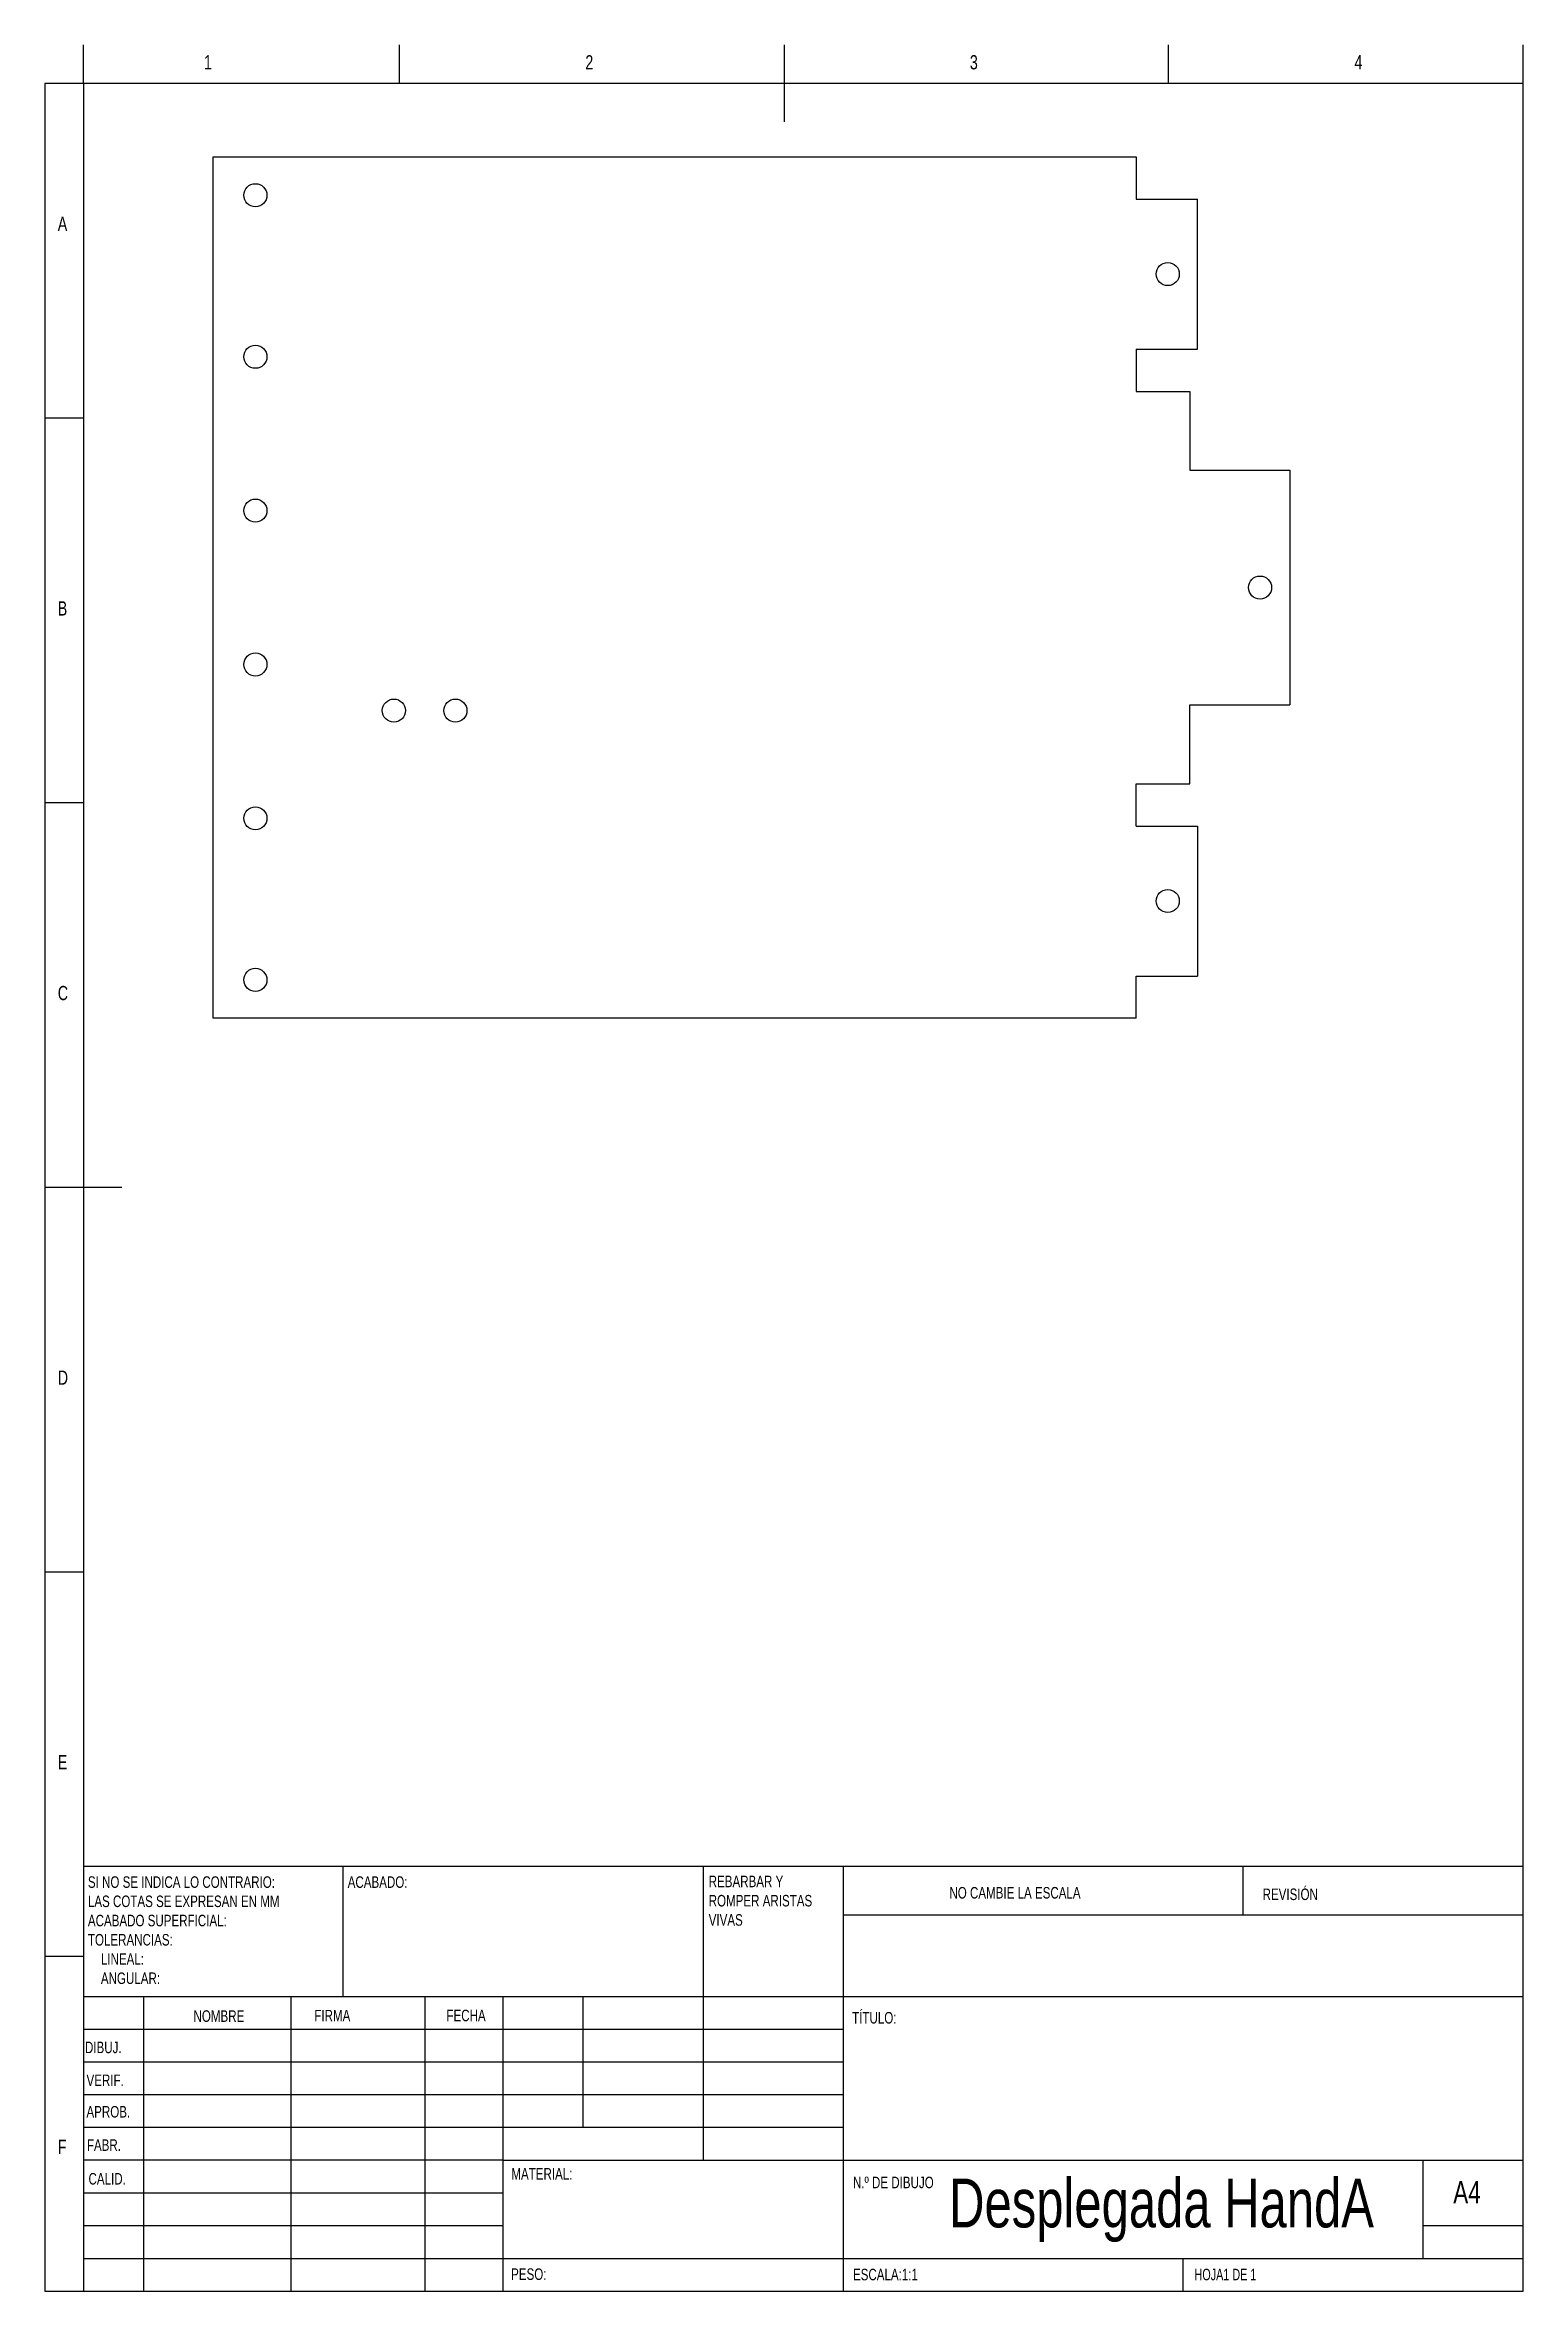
# Model space of a CAD drawing. Header units: millimetres. Extents: x 13 to 205, y 5 to 297.
import ezdxf

# ---------------------------------------------------------------- set-up
doc = ezdxf.new("R2010")
doc.units = ezdxf.units.MM
doc.layers.add('CROQUIS', color=4, linetype='Continuous')
doc.styles.add('SLDTEXTSTYLE0', font='TXT', dxfattribs={"width": 0.75})
doc.styles.add('SLDTEXTSTYLE1', font='TXT', dxfattribs={"width": 0.7})

# ---------------------------------------------------------------- blocks, each defined once
blk = doc.blocks.new('SW_NOTE_0')
at = {"color": 0, "linetype": 'Continuous', "lineweight": 0, "char_height": 1.5, "attachment_point": 1, "style": 'SLDTEXTSTYLE0'}
for s, insert in [('REBARBAR Y', (0, 1.93)), ('ROMPER ARISTAS', (0, -0.57)), ('VIVAS', (0, -3.07))]:
    blk.add_mtext(s, dxfattribs=dict(at, insert=insert))
blk = doc.blocks.new('SW_NOTE_1')
at = {"color": 0, "linetype": 'Continuous', "lineweight": 0, "char_height": 1.5, "attachment_point": 1, "style": 'SLDTEXTSTYLE0'}
for s, insert in [('SI NO SE INDICA LO CONTRARIO:', (0, 1.93)), ('LAS COTAS SE EXPRESAN EN MM', (0, -0.57)), ('ACABADO SUPERFICIAL:', (0, -3.07)), ('TOLERANCIAS:', (0, -5.57)), ('LINEAL:', (1.69, -8.07)), ('ANGULAR:', (1.69, -10.57))]:
    blk.add_mtext(s, dxfattribs=dict(at, insert=insert))

msp = doc.modelspace()

# ---------------------------------------------------------------- linework, layer by layer
for p, q in [((34.67, 170.46), (34.67, 282.46)), ((34.67, 282.46), (154.67, 282.46)), ((154.67, 282.46), (154.67, 276.96)), ((154.67, 276.96), (162.67, 276.96)), ((162.67, 257.46), (162.67, 276.96)), ((154.67, 257.46), (162.67, 257.46)), ((154.67, 257.46), (154.67, 251.96)), ((154.67, 251.96), (161.67, 251.96)), ((161.67, 251.96), (161.67, 241.71)), ((161.67, 241.71), (174.67, 241.71)), ((174.67, 241.71), (174.67, 211.21)), ((161.67, 211.21), (174.67, 211.21)), ((161.67, 200.96), (161.67, 211.21)), ((154.67, 200.96), (161.67, 200.96)), ((154.67, 195.46), (154.67, 200.96)), ((154.67, 195.46), (162.67, 195.46)), ((162.67, 195.46), (162.67, 175.96)), ((154.67, 175.96), (162.67, 175.96)), ((154.67, 170.46), (154.67, 175.96)), ((154.67, 170.46), (34.67, 170.46))]:
    msp.add_line(p, q)
for centre in [(40.17, 277.46), (158.8, 267.21), (40.17, 256.46), (40.17, 236.46), (170.8, 226.46), (40.17, 216.46), (58.17, 210.46), (66.17, 210.46), (40.17, 196.46), (158.8, 185.71), (40.17, 175.46)]:
    msp.add_circle(centre, 1.5)
at = {"layer": 'CROQUIS', "color": 4}
for p, q in [((17.8, 292), (17.8, 297)), ((58.9, 292), (58.9, 297)), ((108.9, 297), (108.9, 287)), ((158.9, 292), (158.9, 297)), ((205, 292), (205, 297)), ((12.8, 292), (12.8, 5)), ((17.8, 292), (12.8, 292)), ((17.8, 292), (17.8, 5)), ((205, 292), (17.8, 292)), ((205, 5), (205, 292)), ((17.8, 248.5), (12.8, 248.5)), ((12.8, 198.5), (17.8, 198.5)), ((12.8, 148.5), (22.8, 148.5)), ((12.8, 98.5), (17.8, 98.5)), ((17.8, 60.25), (205, 60.25)), ((17.8, 60.25), (17.8, 5)), ((17.8, 60.25), (17.8, 5)), ((51.6, 43.25), (51.6, 60.25)), ((98.4, 60.25), (98.4, 22)), ((116.6, 60.25), (116.6, 5)), ((168.6, 53.88), (168.6, 60.25)), ((205, 53.88), (116.6, 53.88)), ((17.8, 48.5), (12.8, 48.5)), ((205, 43.25), (17.8, 43.25)), ((25.6, 43.25), (25.6, 5)), ((44.79, 43.25), (44.79, 5)), ((62.2, 43.25), (62.2, 5)), ((72.4, 5), (72.4, 43.25)), ((82.8, 26.25), (82.8, 43.25)), ((116.6, 39), (17.8, 39)), ((116.6, 34.75), (17.8, 34.75)), ((116.6, 30.5), (17.8, 30.5)), ((116.6, 26.25), (17.8, 26.25)), ((72.4, 22), (17.8, 22)), ((72.4, 22), (205, 22)), ((192, 9.25), (192, 22)), ((72.4, 17.75), (17.8, 17.75)), ((72.4, 13.5), (17.8, 13.5)), ((205, 13.5), (192, 13.5)), ((17.8, 9.25), (205, 9.25)), ((160.8, 5), (160.8, 9.25)), ((12.8, 5), (17.8, 5)), ((17.8, 5), (205, 5))]:
    msp.add_line(p, q, dxfattribs=at)

# ---------------------------------------------------------------- block references
at = {"color": 7, "linetype": 'Continuous', "lineweight": 0}
for name, p in [('SW_NOTE_1', (18.39, 56.99)), ('SW_NOTE_0', (99.11, 57.07))]:
    msp.add_blockref(name, p, dxfattribs=at)

# ---------------------------------------------------------------- texts
for s, insert, char_height, attachment_point, style in [('1', (33.48, 295.67), 1.85, 1, 'SLDTEXTSTYLE0'), ('2', (83.07, 295.67), 1.85, 1, 'SLDTEXTSTYLE0'), ('3', (133.07, 295.67), 1.85, 1, 'SLDTEXTSTYLE0'), ('4', (183.07, 295.67), 1.85, 1, 'SLDTEXTSTYLE0'), ('A', (14.47, 274.67), 1.85, 1, 'SLDTEXTSTYLE0'), ('B', (14.47, 224.67), 1.85, 1, 'SLDTEXTSTYLE0'), ('C', (14.47, 174.67), 1.85, 1, 'SLDTEXTSTYLE0'), ('D', (14.47, 124.67), 1.85, 1, 'SLDTEXTSTYLE0'), ('E', (14.47, 74.67), 1.85, 1, 'SLDTEXTSTYLE0'), ('ACABADO:', (52.17, 58.92), 1.5, 1, 'SLDTEXTSTYLE0'), ('NO CAMBIE LA ESCALA', (130.41, 57.53), 1.5, 1, 'SLDTEXTSTYLE0'), ('REVISIÓN', (171.13, 57.33), 1.5, 1, 'SLDTEXTSTYLE0'), ('NOMBRE', (32.12, 41.5), 1.5, 1, 'SLDTEXTSTYLE0'), ('FIRMA', (47.83, 41.56), 1.5, 1, 'SLDTEXTSTYLE0'), ('FECHA', (65.01, 41.58), 1.5, 1, 'SLDTEXTSTYLE0'), ('TÍTULO:', (117.76, 41.28), 1.5, 1, 'SLDTEXTSTYLE0'), ('DIBUJ.', (18.01, 37.43), 1.5, 1, 'SLDTEXTSTYLE0'), ('VERIF.', (18.21, 33.15), 1.5, 1, 'SLDTEXTSTYLE0'), ('APROB.', (18.2, 29.06), 1.5, 1, 'SLDTEXTSTYLE0'), ('F', (14.47, 24.67), 1.85, 1, 'SLDTEXTSTYLE0'), ('FABR.', (18.26, 24.73), 1.5, 1, 'SLDTEXTSTYLE0'), ('MATERIAL:', (73.45, 20.99), 1.5, 1, 'SLDTEXTSTYLE0'), ('CALID.', (18.47, 20.35), 1.5, 1, 'SLDTEXTSTYLE0'), ('N.º DE DIBUJO', (117.87, 19.87), 1.5, 1, 'SLDTEXTSTYLE0'), ('Desplegada HandA', (157.99, 19.63), 6.35, 2, 'SLDTEXTSTYLE0'), ('A4', (195.92, 19.3), 2.91, 1, 'SLDTEXTSTYLE0'), ('PESO:', (73.42, 7.95), 1.499, 1, 'SLDTEXTSTYLE0'), ('ESCALA:1:1', (117.87, 7.9), 1.5, 1, 'SLDTEXTSTYLE0'), ('HOJA1 DE 1', (162.28, 7.9), 1.5, 1, 'SLDTEXTSTYLE1')]:
    msp.add_mtext(s, dxfattribs=dict(at, insert=insert, char_height=char_height, attachment_point=attachment_point, style=style))

doc.saveas('drawing.dxf')
